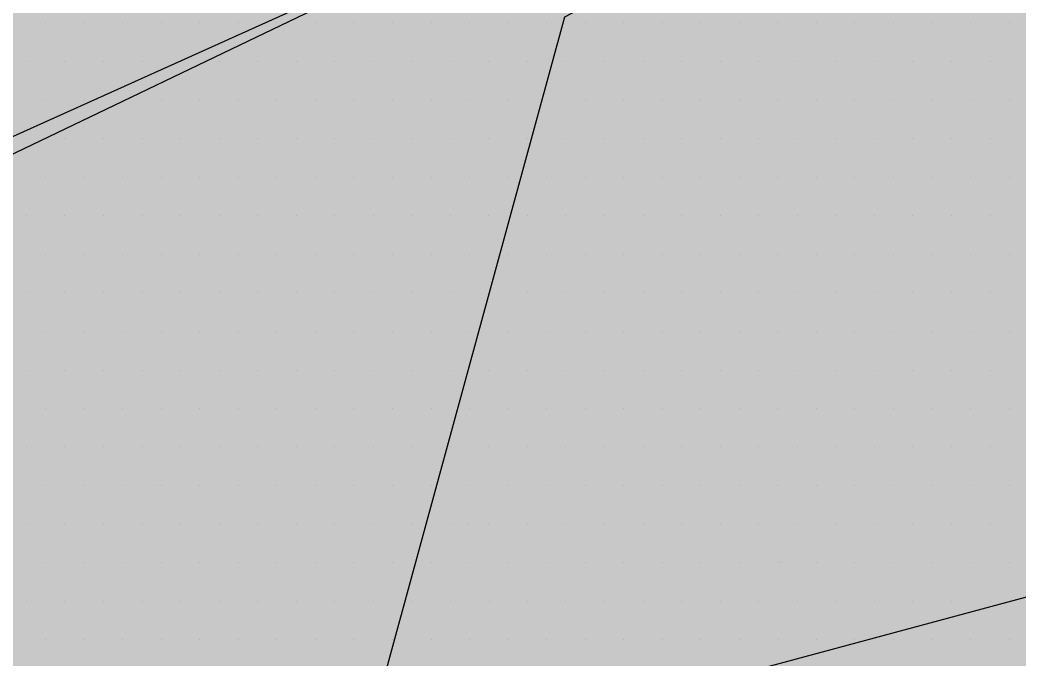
# Paper-space layout 'Layout1' of a CAD drawing. Extents: x -43 to 2298, y -18 to 768.
# Drawn here: x 734.575 to 736.001, y 380.916 to 381.829 of the extents above; entities that cross this region are included whole.
import ezdxf

# ---------------------------------------------------------------- set-up
doc = ezdxf.new("R2010")
doc.units = 0
doc.header["$LTSCALE"] = 2
doc.linetypes.add('CACHEX2', pattern=[0.75, 0.5, -0.25])
doc.layers.add('CARTOUCHE', color=7, linetype='Continuous')
doc.layers.add('LOGO', color=7, linetype='Continuous')

# ---------------------------------------------------------------- blocks, each defined once
blk = doc.blocks.new('A$C715108E3')
at = {"layer": 'LOGO', "color": 131}
for p, q in [((-11.7174, -13.3309), (-11.7174, -13.3309)), ((-11.6252, -13.3309), (-11.6252, -13.3309)), ((-11.5342, -13.3309), (-11.5342, -13.3309)), ((-11.4421, -13.3309), (-11.4421, -13.3309)), ((-11.3501, -13.3309), (-11.3501, -13.3309)), ((-11.2587, -13.3309), (-11.2587, -13.3309)), ((-11.1668, -13.3309), (-11.1668, -13.3309)), ((-11.0748, -13.3309), (-11.0748, -13.3309)), ((-10.9835, -13.3309), (-10.9835, -13.3309)), ((-10.8917, -13.3309), (-10.8917, -13.3309)), ((-10.7995, -13.3309), (-10.7995, -13.3309)), ((-10.7084, -13.3309), (-10.7084, -13.3309)), ((-10.6166, -13.3309), (-10.6166, -13.3309)), ((-10.5246, -13.3309), (-10.5246, -13.3309)), ((-10.4325, -13.3309), (-10.4325, -13.3309)), ((-10.3415, -13.3309), (-10.3415, -13.3309)), ((-10.2496, -13.3309), (-10.2496, -13.3309)), ((-10.1578, -13.3309), (-10.1578, -13.3309)), ((-10.0662, -13.3309), (-10.0662, -13.3309)), ((-9.9745, -13.3309), (-9.9745, -13.3309)), ((-9.8825, -13.3309), (-9.8825, -13.3309)), ((-9.7912, -13.3309), (-9.7912, -13.3309)), ((-9.6992, -13.3309), (-9.6992, -13.3309)), ((-9.6072, -13.3309), (-9.6072, -13.3309)), ((-9.5159, -13.3309), (-9.5159, -13.3309)), ((-9.4239, -13.3309), (-9.4239, -13.3309)), ((-11.7628, -13.4233), (-11.7628, -13.4233)), ((-11.6713, -13.4233), (-11.6713, -13.4233)), ((-11.5795, -13.4233), (-11.5795, -13.4233)), ((-11.4877, -13.4233), (-11.4877, -13.4233)), ((-11.3966, -13.4233), (-11.3966, -13.4233)), ((-11.3046, -13.4233), (-11.3046, -13.4233)), ((-11.2124, -13.4233), (-11.2124, -13.4233)), ((-11.1213, -13.4233), (-11.1213, -13.4233)), ((-11.0293, -13.4233), (-11.0293, -13.4233)), ((-10.9374, -13.4233), (-10.9374, -13.4233)), ((-10.846, -13.4233), (-10.846, -13.4233)), ((-10.7541, -13.4233), (-10.7541, -13.4233)), ((-10.6623, -13.4233), (-10.6623, -13.4233)), ((-10.5705, -13.4233), (-10.5705, -13.4233)), ((-10.479, -13.4233), (-10.479, -13.4233)), ((-10.387, -13.4233), (-10.387, -13.4233)), ((-10.2954, -13.4233), (-10.2954, -13.4233)), ((-10.2037, -13.4233), (-10.2037, -13.4233)), ((-10.1117, -13.4233), (-10.1117, -13.4233)), ((-10.0199, -13.4233), (-10.0199, -13.4233)), ((-9.9284, -13.4233), (-9.9284, -13.4233)), ((-9.8368, -13.4233), (-9.8368, -13.4233)), ((-9.7447, -13.4233), (-9.7447, -13.4233)), ((-9.6537, -13.4233), (-9.6537, -13.4233)), ((-9.5616, -13.4233), (-9.5616, -13.4233)), ((-9.4696, -13.4233), (-9.4696, -13.4233)), ((-11.7174, -13.5146), (-11.7174, -13.5146)), ((-11.6252, -13.5146), (-11.6252, -13.5146)), ((-11.5342, -13.5146), (-11.5342, -13.5146)), ((-11.4421, -13.5146), (-11.4421, -13.5146)), ((-11.3501, -13.5146), (-11.3501, -13.5146)), ((-11.2587, -13.5146), (-11.2587, -13.5146)), ((-11.1668, -13.5146), (-11.1668, -13.5146)), ((-11.0748, -13.5146), (-11.0748, -13.5146)), ((-10.9835, -13.5146), (-10.9835, -13.5146)), ((-10.8917, -13.5146), (-10.8917, -13.5146)), ((-10.7995, -13.5146), (-10.7995, -13.5146)), ((-10.7084, -13.5146), (-10.7084, -13.5146)), ((-10.6166, -13.5146), (-10.6166, -13.5146)), ((-10.5246, -13.5146), (-10.5246, -13.5146)), ((-10.4325, -13.5146), (-10.4325, -13.5146)), ((-10.3415, -13.5146), (-10.3415, -13.5146)), ((-10.2496, -13.5146), (-10.2496, -13.5146)), ((-10.1578, -13.5146), (-10.1578, -13.5146)), ((-10.0662, -13.5146), (-10.0662, -13.5146)), ((-9.9745, -13.5146), (-9.9745, -13.5146)), ((-9.8825, -13.5146), (-9.8825, -13.5146)), ((-9.7912, -13.5146), (-9.7912, -13.5146)), ((-9.6992, -13.5146), (-9.6992, -13.5146)), ((-9.6072, -13.5146), (-9.6072, -13.5146)), ((-9.5159, -13.5146), (-9.5159, -13.5146)), ((-9.4239, -13.5146), (-9.4239, -13.5146)), ((-11.7628, -13.6058), (-11.7628, -13.6058)), ((-11.6713, -13.6058), (-11.6713, -13.6058)), ((-11.5795, -13.6058), (-11.5795, -13.6058)), ((-11.4877, -13.6058), (-11.4877, -13.6058)), ((-11.3966, -13.6058), (-11.3966, -13.6058)), ((-11.3046, -13.6058), (-11.3046, -13.6058)), ((-11.2124, -13.6058), (-11.2124, -13.6058)), ((-11.1213, -13.6058), (-11.1213, -13.6058)), ((-11.0293, -13.6058), (-11.0293, -13.6058)), ((-10.9374, -13.6058), (-10.9374, -13.6058)), ((-10.846, -13.6058), (-10.846, -13.6058)), ((-10.7541, -13.6058), (-10.7541, -13.6058)), ((-10.6623, -13.6058), (-10.6623, -13.6058)), ((-10.5705, -13.6058), (-10.5705, -13.6058)), ((-10.479, -13.6058), (-10.479, -13.6058)), ((-10.387, -13.6058), (-10.387, -13.6058)), ((-10.2954, -13.6058), (-10.2954, -13.6058)), ((-10.2037, -13.6058), (-10.2037, -13.6058)), ((-10.1117, -13.6058), (-10.1117, -13.6058)), ((-10.0199, -13.6058), (-10.0199, -13.6058)), ((-9.9284, -13.6058), (-9.9284, -13.6058)), ((-9.8368, -13.6058), (-9.8368, -13.6058)), ((-9.7447, -13.6058), (-9.7447, -13.6058)), ((-9.6537, -13.6058), (-9.6537, -13.6058)), ((-9.5616, -13.6058), (-9.5616, -13.6058)), ((-9.4696, -13.6058), (-9.4696, -13.6058)), ((-11.7174, -13.6984), (-11.7174, -13.6984)), ((-11.6252, -13.6984), (-11.6252, -13.6984)), ((-11.5342, -13.6984), (-11.5342, -13.6984)), ((-11.4421, -13.6984), (-11.4421, -13.6984)), ((-11.3501, -13.6984), (-11.3501, -13.6984)), ((-11.2587, -13.6984), (-11.2587, -13.6984)), ((-11.1668, -13.6984), (-11.1668, -13.6984)), ((-11.0748, -13.6984), (-11.0748, -13.6984)), ((-10.9835, -13.6984), (-10.9835, -13.6984)), ((-10.8917, -13.6984), (-10.8917, -13.6984)), ((-10.7995, -13.6984), (-10.7995, -13.6984)), ((-10.7084, -13.6984), (-10.7084, -13.6984)), ((-10.6166, -13.6984), (-10.6166, -13.6984)), ((-10.5246, -13.6984), (-10.5246, -13.6984)), ((-10.4325, -13.6984), (-10.4325, -13.6984)), ((-10.3415, -13.6984), (-10.3415, -13.6984)), ((-10.2496, -13.6984), (-10.2496, -13.6984)), ((-10.1578, -13.6984), (-10.1578, -13.6984)), ((-10.0662, -13.6984), (-10.0662, -13.6984)), ((-9.9745, -13.6984), (-9.9745, -13.6984)), ((-9.8825, -13.6984), (-9.8825, -13.6984)), ((-9.7912, -13.6984), (-9.7912, -13.6984)), ((-9.6992, -13.6984), (-9.6992, -13.6984)), ((-9.6072, -13.6984), (-9.6072, -13.6984)), ((-9.5159, -13.6984), (-9.5159, -13.6984)), ((-9.4239, -13.6984), (-9.4239, -13.6984)), ((-11.7628, -13.7897), (-11.7628, -13.7897)), ((-11.6713, -13.7897), (-11.6713, -13.7897)), ((-11.5795, -13.7897), (-11.5795, -13.7897)), ((-11.4877, -13.7897), (-11.4877, -13.7897)), ((-11.3966, -13.7897), (-11.3966, -13.7897)), ((-11.3046, -13.7897), (-11.3046, -13.7897)), ((-11.2124, -13.7897), (-11.2124, -13.7897)), ((-11.1213, -13.7897), (-11.1213, -13.7897)), ((-11.0293, -13.7897), (-11.0293, -13.7897)), ((-10.9374, -13.7897), (-10.9374, -13.7897)), ((-10.846, -13.7897), (-10.846, -13.7897)), ((-10.7541, -13.7897), (-10.7541, -13.7897)), ((-10.6623, -13.7897), (-10.6623, -13.7897)), ((-10.5705, -13.7897), (-10.5705, -13.7897)), ((-10.479, -13.7897), (-10.479, -13.7897)), ((-10.387, -13.7897), (-10.387, -13.7897)), ((-10.2954, -13.7897), (-10.2954, -13.7897)), ((-10.2037, -13.7897), (-10.2037, -13.7897)), ((-10.1117, -13.7897), (-10.1117, -13.7897)), ((-10.0199, -13.7897), (-10.0199, -13.7897)), ((-9.9284, -13.7897), (-9.9284, -13.7897)), ((-9.8368, -13.7897), (-9.8368, -13.7897)), ((-9.7447, -13.7897), (-9.7447, -13.7897)), ((-9.6537, -13.7897), (-9.6537, -13.7897)), ((-9.5616, -13.7897), (-9.5616, -13.7897)), ((-9.4696, -13.7897), (-9.4696, -13.7897)), ((-11.7174, -13.8809), (-11.7174, -13.8809)), ((-11.6252, -13.8809), (-11.6252, -13.8809)), ((-11.5342, -13.8809), (-11.5342, -13.8809)), ((-11.4421, -13.8809), (-11.4421, -13.8809)), ((-11.3501, -13.8809), (-11.3501, -13.8809)), ((-11.2587, -13.8809), (-11.2587, -13.8809)), ((-11.1668, -13.8809), (-11.1668, -13.8809)), ((-11.0748, -13.8809), (-11.0748, -13.8809)), ((-10.9835, -13.8809), (-10.9835, -13.8809)), ((-10.8917, -13.8809), (-10.8917, -13.8809)), ((-10.7995, -13.8809), (-10.7995, -13.8809)), ((-10.7084, -13.8809), (-10.7084, -13.8809)), ((-10.6166, -13.8809), (-10.6166, -13.8809)), ((-10.5246, -13.8809), (-10.5246, -13.8809)), ((-10.4325, -13.8809), (-10.4325, -13.8809)), ((-10.3415, -13.8809), (-10.3415, -13.8809)), ((-10.2496, -13.8809), (-10.2496, -13.8809)), ((-10.1578, -13.8809), (-10.1578, -13.8809)), ((-10.0662, -13.8809), (-10.0662, -13.8809)), ((-9.9745, -13.8809), (-9.9745, -13.8809)), ((-9.8825, -13.8809), (-9.8825, -13.8809)), ((-9.7912, -13.8809), (-9.7912, -13.8809)), ((-9.6992, -13.8809), (-9.6992, -13.8809)), ((-9.6072, -13.8809), (-9.6072, -13.8809)), ((-9.5159, -13.8809), (-9.5159, -13.8809)), ((-9.4239, -13.8809), (-9.4239, -13.8809)), ((-11.7628, -13.9735), (-11.7628, -13.9735)), ((-11.6713, -13.9735), (-11.6713, -13.9735)), ((-11.5795, -13.9735), (-11.5795, -13.9735)), ((-11.4877, -13.9735), (-11.4877, -13.9735)), ((-11.3966, -13.9735), (-11.3966, -13.9735)), ((-11.3046, -13.9735), (-11.3046, -13.9735)), ((-11.2124, -13.9735), (-11.2124, -13.9735)), ((-11.1213, -13.9735), (-11.1213, -13.9735)), ((-11.0293, -13.9735), (-11.0293, -13.9735)), ((-10.9374, -13.9735), (-10.9374, -13.9735)), ((-10.846, -13.9735), (-10.846, -13.9735)), ((-10.7541, -13.9735), (-10.7541, -13.9735)), ((-10.6623, -13.9735), (-10.6623, -13.9735)), ((-10.5705, -13.9735), (-10.5705, -13.9735)), ((-10.479, -13.9735), (-10.479, -13.9735)), ((-10.387, -13.9735), (-10.387, -13.9735)), ((-10.2954, -13.9735), (-10.2954, -13.9735)), ((-10.2037, -13.9735), (-10.2037, -13.9735)), ((-10.1117, -13.9735), (-10.1117, -13.9735)), ((-10.0199, -13.9735), (-10.0199, -13.9735)), ((-9.9284, -13.9735), (-9.9284, -13.9735)), ((-9.8368, -13.9735), (-9.8368, -13.9735)), ((-9.7447, -13.9735), (-9.7447, -13.9735)), ((-9.6537, -13.9735), (-9.6537, -13.9735)), ((-9.5616, -13.9735), (-9.5616, -13.9735)), ((-9.4696, -13.9735), (-9.4696, -13.9735)), ((-11.7174, -14.065), (-11.7174, -14.065)), ((-11.6252, -14.065), (-11.6252, -14.065)), ((-11.5342, -14.065), (-11.5342, -14.065)), ((-11.4421, -14.065), (-11.4421, -14.065)), ((-11.3501, -14.065), (-11.3501, -14.065)), ((-11.2587, -14.065), (-11.2587, -14.065)), ((-11.1668, -14.065), (-11.1668, -14.065)), ((-11.0748, -14.065), (-11.0748, -14.065)), ((-10.9835, -14.065), (-10.9835, -14.065)), ((-10.8917, -14.065), (-10.8917, -14.065)), ((-10.7995, -14.065), (-10.7995, -14.065)), ((-10.7084, -14.065), (-10.7084, -14.065)), ((-10.6166, -14.065), (-10.6166, -14.065)), ((-10.5246, -14.065), (-10.5246, -14.065)), ((-10.4325, -14.065), (-10.4325, -14.065)), ((-10.3415, -14.065), (-10.3415, -14.065)), ((-10.2496, -14.065), (-10.2496, -14.065)), ((-10.1578, -14.065), (-10.1578, -14.065)), ((-10.0662, -14.065), (-10.0662, -14.065)), ((-9.9745, -14.065), (-9.9745, -14.065)), ((-9.8825, -14.065), (-9.8825, -14.065)), ((-9.7912, -14.065), (-9.7912, -14.065)), ((-9.6992, -14.065), (-9.6992, -14.065)), ((-9.6072, -14.065), (-9.6072, -14.065)), ((-9.5159, -14.065), (-9.5159, -14.065)), ((-9.4239, -14.065), (-9.4239, -14.065)), ((-11.7628, -14.1574), (-11.7628, -14.1574)), ((-11.6713, -14.1574), (-11.6713, -14.1574)), ((-11.5795, -14.1574), (-11.5795, -14.1574)), ((-11.4877, -14.1574), (-11.4877, -14.1574)), ((-11.3966, -14.1574), (-11.3966, -14.1574)), ((-11.3046, -14.1574), (-11.3046, -14.1574)), ((-11.2124, -14.1574), (-11.2124, -14.1574)), ((-11.1213, -14.1574), (-11.1213, -14.1574)), ((-11.0293, -14.1574), (-11.0293, -14.1574)), ((-10.9374, -14.1574), (-10.9374, -14.1574)), ((-10.846, -14.1574), (-10.846, -14.1574)), ((-10.7541, -14.1574), (-10.7541, -14.1574)), ((-10.6623, -14.1574), (-10.6623, -14.1574)), ((-10.5705, -14.1574), (-10.5705, -14.1574)), ((-10.479, -14.1574), (-10.479, -14.1574)), ((-10.387, -14.1574), (-10.387, -14.1574)), ((-10.2954, -14.1574), (-10.2954, -14.1574)), ((-10.2037, -14.1574), (-10.2037, -14.1574)), ((-10.1117, -14.1574), (-10.1117, -14.1574)), ((-10.0199, -14.1574), (-10.0199, -14.1574)), ((-9.9284, -14.1574), (-9.9284, -14.1574)), ((-9.8368, -14.1574), (-9.8368, -14.1574)), ((-9.7447, -14.1574), (-9.7447, -14.1574)), ((-9.6537, -14.1574), (-9.6537, -14.1574)), ((-9.5616, -14.1574), (-9.5616, -14.1574)), ((-9.4696, -14.1574), (-9.4696, -14.1574)), ((-11.7174, -14.2488), (-11.7174, -14.2488)), ((-11.6252, -14.2488), (-11.6252, -14.2488)), ((-11.5342, -14.2488), (-11.5342, -14.2488)), ((-11.4421, -14.2488), (-11.4421, -14.2488)), ((-11.3501, -14.2488), (-11.3501, -14.2488)), ((-11.2587, -14.2488), (-11.2587, -14.2488)), ((-11.1668, -14.2488), (-11.1668, -14.2488)), ((-11.0748, -14.2488), (-11.0748, -14.2488)), ((-10.9835, -14.2488), (-10.9835, -14.2488)), ((-10.8917, -14.2488), (-10.8917, -14.2488)), ((-10.7995, -14.2488), (-10.7995, -14.2488)), ((-10.7084, -14.2488), (-10.7084, -14.2488)), ((-10.6166, -14.2488), (-10.6166, -14.2488)), ((-10.5246, -14.2488), (-10.5246, -14.2488)), ((-10.4325, -14.2488), (-10.4325, -14.2488)), ((-10.3415, -14.2488), (-10.3415, -14.2488)), ((-10.2496, -14.2488), (-10.2496, -14.2488)), ((-10.1578, -14.2488), (-10.1578, -14.2488)), ((-10.0662, -14.2488), (-10.0662, -14.2488)), ((-9.9745, -14.2488), (-9.9745, -14.2488)), ((-9.8825, -14.2488), (-9.8825, -14.2488)), ((-9.7912, -14.2488), (-9.7912, -14.2488)), ((-9.6992, -14.2488), (-9.6992, -14.2488)), ((-9.6072, -14.2488), (-9.6072, -14.2488)), ((-9.5159, -14.2488), (-9.5159, -14.2488)), ((-9.4239, -14.2488), (-9.4239, -14.2488)), ((-11.7628, -14.3401), (-11.7628, -14.3401)), ((-11.6713, -14.3401), (-11.6713, -14.3401)), ((-11.5795, -14.3401), (-11.5795, -14.3401)), ((-11.4877, -14.3401), (-11.4877, -14.3401)), ((-11.3966, -14.3401), (-11.3966, -14.3401)), ((-11.3046, -14.3401), (-11.3046, -14.3401)), ((-11.2124, -14.3401), (-11.2124, -14.3401)), ((-11.1213, -14.3401), (-11.1213, -14.3401)), ((-11.0293, -14.3401), (-11.0293, -14.3401)), ((-10.9374, -14.3401), (-10.9374, -14.3401)), ((-10.846, -14.3401), (-10.846, -14.3401)), ((-10.7541, -14.3401), (-10.7541, -14.3401)), ((-10.6623, -14.3401), (-10.6623, -14.3401)), ((-10.5705, -14.3401), (-10.5705, -14.3401)), ((-10.479, -14.3401), (-10.479, -14.3401)), ((-10.387, -14.3401), (-10.387, -14.3401)), ((-10.2954, -14.3401), (-10.2954, -14.3401)), ((-10.2037, -14.3401), (-10.2037, -14.3401)), ((-10.1117, -14.3401), (-10.1117, -14.3401)), ((-10.0199, -14.3401), (-10.0199, -14.3401)), ((-9.9284, -14.3401), (-9.9284, -14.3401)), ((-9.8368, -14.3401), (-9.8368, -14.3401)), ((-9.7447, -14.3401), (-9.7447, -14.3401)), ((-9.6537, -14.3401), (-9.6537, -14.3401)), ((-9.5616, -14.3401), (-9.5616, -14.3401)), ((-9.4696, -14.3401), (-9.4696, -14.3401)), ((-11.7174, -14.4325), (-11.7174, -14.4325)), ((-11.6252, -14.4325), (-11.6252, -14.4325)), ((-11.5338, -14.4325), (-11.5338, -14.4325)), ((-11.4579, -14.4325), (-11.4579, -14.4325)), ((-11.4421, -14.4325), (-11.4421, -14.4325)), ((-11.3501, -14.4325), (-11.3501, -14.4325)), ((-11.2587, -14.4325), (-11.2587, -14.4325)), ((-11.1668, -14.4325), (-11.1668, -14.4325)), ((-11.0748, -14.4325), (-11.0748, -14.4325)), ((-10.9835, -14.4325), (-10.9835, -14.4325)), ((-10.8917, -14.4325), (-10.8917, -14.4325)), ((-10.7995, -14.4325), (-10.7995, -14.4325)), ((-10.7084, -14.4325), (-10.7084, -14.4325)), ((-10.6166, -14.4325), (-10.6166, -14.4325)), ((-10.5246, -14.4325), (-10.5246, -14.4325)), ((-10.4325, -14.4325), (-10.4325, -14.4325)), ((-10.3415, -14.4325), (-10.3415, -14.4325)), ((-10.2496, -14.4325), (-10.2496, -14.4325)), ((-10.1578, -14.4325), (-10.1578, -14.4325)), ((-10.0662, -14.4325), (-10.0662, -14.4325)), ((-9.9745, -14.4325), (-9.9745, -14.4325)), ((-9.8825, -14.4325), (-9.8825, -14.4325)), ((-9.7912, -14.4325), (-9.7912, -14.4325)), ((-9.6992, -14.4325), (-9.6992, -14.4325)), ((-9.6072, -14.4325), (-9.6072, -14.4325)), ((-9.5159, -14.4325), (-9.5159, -14.4325)), ((-9.4239, -14.4325), (-9.4239, -14.4325)), ((-11.7628, -14.5238), (-11.7628, -14.5238)), ((-11.6713, -14.5238), (-11.6713, -14.5238)), ((-11.5795, -14.5238), (-11.5795, -14.5238)), ((-11.4877, -14.5238), (-11.4877, -14.5238)), ((-11.3966, -14.5238), (-11.3966, -14.5238)), ((-11.3046, -14.5238), (-11.3046, -14.5238)), ((-11.2126, -14.5238), (-11.2126, -14.5238)), ((-11.1213, -14.5238), (-11.1213, -14.5238)), ((-11.0293, -14.5238), (-11.0293, -14.5238)), ((-10.9374, -14.5238), (-10.9374, -14.5238)), ((-10.846, -14.5238), (-10.846, -14.5238)), ((-10.754, -14.5238), (-10.754, -14.5238)), ((-10.7122, -14.5238), (-10.7122, -14.5238)), ((-10.6623, -14.5238), (-10.6623, -14.5238)), ((-10.5705, -14.5238), (-10.5705, -14.5238)), ((-10.479, -14.5238), (-10.479, -14.5238)), ((-10.387, -14.5238), (-10.387, -14.5238)), ((-10.2954, -14.5238), (-10.2954, -14.5238)), ((-10.2037, -14.5238), (-10.2037, -14.5238)), ((-10.1117, -14.5238), (-10.1117, -14.5238)), ((-10.0199, -14.5238), (-10.0199, -14.5238)), ((-9.9284, -14.5238), (-9.9284, -14.5238)), ((-9.8368, -14.5238), (-9.8368, -14.5238)), ((-9.7447, -14.5238), (-9.7447, -14.5238)), ((-9.6537, -14.5238), (-9.6537, -14.5238)), ((-9.5616, -14.5238), (-9.5616, -14.5238)), ((-9.4696, -14.5238), (-9.4696, -14.5238)), ((-11.7174, -14.6152), (-11.7174, -14.6152)), ((-11.6252, -14.6152), (-11.6252, -14.6152)), ((-11.5338, -14.6152), (-11.5338, -14.6152)), ((-11.442, -14.6152), (-11.442, -14.6152)), ((-11.3501, -14.6152), (-11.3501, -14.6152)), ((-11.2587, -14.6152), (-11.2587, -14.6152)), ((-11.1668, -14.6152), (-11.1668, -14.6152)), ((-11.0748, -14.6152), (-11.0748, -14.6152)), ((-10.9835, -14.6152), (-10.9835, -14.6152)), ((-10.8917, -14.6152), (-10.8917, -14.6152)), ((-10.7995, -14.6152), (-10.7995, -14.6152)), ((-10.7084, -14.6152), (-10.7084, -14.6152)), ((-10.6166, -14.6152), (-10.6166, -14.6152)), ((-10.5248, -14.6152), (-10.5248, -14.6152)), ((-10.4327, -14.6152), (-10.4327, -14.6152)), ((-10.3415, -14.6152), (-10.3415, -14.6152)), ((-10.2496, -14.6152), (-10.2496, -14.6152)), ((-10.1578, -14.6152), (-10.1578, -14.6152)), ((-10.0662, -14.6152), (-10.0662, -14.6152)), ((-9.9741, -14.6152), (-9.9741, -14.6152)), ((-9.9663, -14.6152), (-9.9663, -14.6152)), ((-9.8825, -14.6152), (-9.8825, -14.6152)), ((-9.7912, -14.6152), (-9.7912, -14.6152)), ((-9.6992, -14.6152), (-9.6992, -14.6152)), ((-9.6072, -14.6152), (-9.6072, -14.6152)), ((-9.5159, -14.6152), (-9.5159, -14.6152)), ((-9.4239, -14.6152), (-9.4239, -14.6152)), ((-11.7628, -14.7076), (-11.7628, -14.7076)), ((-11.6713, -14.7076), (-11.6713, -14.7076)), ((-11.5795, -14.7076), (-11.5795, -14.7076)), ((-11.4877, -14.7076), (-11.4877, -14.7076)), ((-11.3966, -14.7076), (-11.3966, -14.7076)), ((-11.3046, -14.7076), (-11.3046, -14.7076)), ((-11.2126, -14.7076), (-11.2126, -14.7076)), ((-11.1213, -14.7076), (-11.1213, -14.7076)), ((-11.0293, -14.7076), (-11.0293, -14.7076)), ((-10.9374, -14.7076), (-10.9374, -14.7076)), ((-10.846, -14.7076), (-10.846, -14.7076)), ((-10.754, -14.7076), (-10.754, -14.7076)), ((-10.6619, -14.7076), (-10.6619, -14.7076)), ((-10.5703, -14.7076), (-10.5703, -14.7076)), ((-10.479, -14.7076), (-10.479, -14.7076)), ((-10.3868, -14.7076), (-10.3868, -14.7076)), ((-10.295, -14.7076), (-10.295, -14.7076)), ((-10.2037, -14.7076), (-10.2037, -14.7076)), ((-10.1117, -14.7076), (-10.1117, -14.7076)), ((-10.0199, -14.7076), (-10.0199, -14.7076)), ((-9.9286, -14.7076), (-9.9286, -14.7076)), ((-9.8369, -14.7076), (-9.8369, -14.7076)), ((-9.7449, -14.7076), (-9.7449, -14.7076)), ((-9.6537, -14.7076), (-9.6537, -14.7076)), ((-9.5616, -14.7076), (-9.5616, -14.7076)), ((-9.4696, -14.7076), (-9.4696, -14.7076)), ((-11.7174, -14.7991), (-11.7174, -14.7991)), ((-11.6252, -14.7991), (-11.6252, -14.7991)), ((-11.5338, -14.7991), (-11.5338, -14.7991)), ((-11.442, -14.7991), (-11.442, -14.7991)), ((-11.3501, -14.7991), (-11.3501, -14.7991)), ((-11.2587, -14.7991), (-11.2587, -14.7991)), ((-11.1668, -14.7991), (-11.1668, -14.7991)), ((-11.0748, -14.7991), (-11.0748, -14.7991)), ((-10.9835, -14.7991), (-10.9835, -14.7991)), ((-10.8917, -14.7991), (-10.8917, -14.7991)), ((-10.7995, -14.7991), (-10.7995, -14.7991)), ((-10.7084, -14.7991), (-10.7084, -14.7991)), ((-10.6166, -14.7991), (-10.6166, -14.7991)), ((-10.5248, -14.7991), (-10.5248, -14.7991)), ((-10.4327, -14.7991), (-10.4327, -14.7991)), ((-10.3415, -14.7991), (-10.3415, -14.7991)), ((-10.2496, -14.7991), (-10.2496, -14.7991)), ((-10.1578, -14.7991), (-10.1578, -14.7991)), ((-10.0662, -14.7991), (-10.0662, -14.7991)), ((-9.9741, -14.7991), (-9.9741, -14.7991)), ((-9.8823, -14.7991), (-9.8823, -14.7991)), ((-9.7912, -14.7991), (-9.7912, -14.7991)), ((-9.699, -14.7991), (-9.699, -14.7991)), ((-9.6072, -14.7991), (-9.6072, -14.7991)), ((-9.5159, -14.7991), (-9.5159, -14.7991)), ((-9.4239, -14.7991), (-9.4239, -14.7991))]:
    blk.add_line(p, q, dxfattribs=at)
blk = doc.blocks.new('A$C581E6685')
at = {"layer": 'LOGO'}
for color, points in [(142, [(-45.3965, 37.4846), (-39.5666, 28.8703), (-39.344, 28.5414), (-39.8519, 24.2064), (-36.9477, 25.4853), (-26.3566, 30.2032), (-36.1863, 24.0789), (-38.2746, 22.2236), (-38.1337, 21.2132), (-33.6363, 11.1845), (-39.5393, 21.4709), (-40.6525, 23.2405), (-42.0615, 23.3525), (-53.1072, 18.3767), (-43.3972, 24.4856), (-40.4756, 26.2259), (-40.684, 26.8894)]), (140, [(-45.3965, 37.4846), (-41.9745, 25.9278), (-41.7809, 23.8865), (-42.0615, 23.3525), (-44.9268, 21.9767), (-53.1072, 18.3767), (-40.8028, 21.6905), (-39.5666, 22.0268), (-38.2746, 22.2236), (-38.1337, 21.2132), (-33.6363, 11.1845), (-36.0802, 21.4612), (-37.3405, 24.3346), (-37.4251, 24.9804), (-36.9477, 25.4853), (-26.3566, 30.2032), (-37.8747, 26.8339), (-39.7286, 26.4119), (-40.3751, 26.6371), (-40.684, 26.8894)]), (40, [(-39.8519, 24.2064), (-46.2303, 8.0935), (-42.1559, 23.0023)])]:
    blk.add_hatch(color=color, dxfattribs=at).paths.add_polyline_path(points)
at = {"layer": 'LOGO', "color": 142}
blk.add_lwpolyline([(-45.3965, 37.4846), (-39.3434, 28.5414), (-39.8519, 24.2064), (-36.9477, 25.4853), (-26.3566, 30.2032), (-36.1857, 24.0789), (-38.2739, 22.2236), (-38.1337, 21.2132), (-33.6358, 11.1845), (-39.5393, 21.4709), (-40.6518, 23.2405), (-42.0615, 23.3525), (-53.1072, 18.3767), (-43.3964, 24.4856), (-40.4756, 26.2259), (-40.6836, 26.8894)], close=True, dxfattribs=at)
at = {"layer": 'LOGO', "color": 140}
blk.add_lwpolyline([(-45.3965, 37.4846), (-41.9745, 25.9278), (-41.7804, 23.8865), (-42.0615, 23.3525), (-44.9268, 21.9767), (-53.1072, 18.3767), (-40.8028, 21.6905), (-39.5666, 22.0268), (-38.2739, 22.2236), (-38.1337, 21.2132), (-33.6358, 11.1845), (-36.0802, 21.4612), (-37.3405, 24.3346), (-37.4251, 24.9804), (-36.9477, 25.4853), (-26.3566, 30.2032), (-37.8741, 26.8339), (-39.7286, 26.4119), (-40.3748, 26.6371), (-40.6836, 26.8894)], close=True, dxfattribs=at)
at = {"layer": 'LOGO', "color": 40}
blk.add_lwpolyline([(-39.8519, 24.2064), (-46.2303, 8.0935), (-42.1559, 23.0023)], close=True, dxfattribs=at)
at = {"layer": 'LOGO', "color": 32, "linetype": 'CACHEX2', "ltscale": 1.5}
blk.add_ellipse((-38.0538, 23.8138), major_axis=(-19.0311, -3.534), ratio=0.590567, dxfattribs=at)
at = {"layer": 'LOGO', "color": 32}
blk.add_ellipse((-37.6144, 23.8499), major_axis=(-13.5768, -4.2839), ratio=0.791971, dxfattribs=at)
at = {"layer": 'CARTOUCHE'}
blk.add_blockref('A$C715108E3', (-31.6739, 36.3189), dxfattribs=at)
blk = doc.blocks.new('miniLogo')
at = {"layer": 'CARTOUCHE', "true_color": 0xffffff}
h = blk.add_hatch(color=7, dxfattribs=at)
h.dxf.hatch_style = 1
edge = h.paths.add_edge_path()
edge.add_spline(control_points=[(960.7415, 27.4251), (960.7415, 16.5339), (960.7415, 5.6427), (960.7415, 1.8027), (964.5815, 1.8027), (1010.1208, 1.8027), (1055.66, 1.8027), (1059.5, 1.8027), (1059.5, 5.6427), (1059.5, 16.5339), (1059.5, 27.4251), (1059.5, 31.2651), (1055.66, 31.2651), (1010.1208, 31.2651), (964.5815, 31.2651), (960.7415, 31.2651), (960.7415, 27.4251)], knot_values=[0, 0, 0, 1, 1, 2.570796, 2.570796, 3.570796, 3.570796, 5.141593, 5.141593, 6.141593, 6.141593, 7.712389, 7.712389, 8.712389, 8.712389, 10.283185, 10.283185, 10.283185], weights=[1, 1, 1, 0.707107, 1, 1, 1, 0.707107, 1, 1, 1, 0.707107, 1, 1, 1, 0.707107, 1], degree=2, periodic=0)
at = {"layer": 'CARTOUCHE'}
blk.add_rational_spline([(960.7415, 27.4251), (960.7415, 16.5339), (960.7415, 5.6427), (960.7415, 1.8027), (964.5815, 1.8027), (1010.1208, 1.8027), (1055.66, 1.8027), (1059.5, 1.8027), (1059.5, 5.6427), (1059.5, 16.5339), (1059.5, 27.4251), (1059.5, 31.2651), (1055.66, 31.2651), (1010.1208, 31.2651), (964.5815, 31.2651), (960.7415, 31.2651), (960.7415, 27.4251)], [1, 1, 1, 0.707106781187, 1, 1, 1, 0.707106781187, 1, 1, 1, 0.707106781187, 1, 1, 1, 0.707106781187, 1], degree=2, knots=[0, 0, 0, 1, 1, 2.570796, 2.570796, 3.570796, 3.570796, 5.141593, 5.141593, 6.141593, 6.141593, 7.712389, 7.712389, 8.712389, 8.712389, 10.283185, 10.283185, 10.283185], dxfattribs=at)
at = {"layer": 'CARTOUCHE', "xscale": 0.6, "yscale": 0.6, "zscale": 0.6}
blk.add_blockref('A$C581E6685', (998.0122, 3.1833), dxfattribs=at)

psp = doc.layouts.get("Layout1")

# ---------------------------------------------------------------- block references
at = {"layer": 'CARTOUCHE'}
psp.add_blockref('miniLogo', (-237.3663, 364.8484), dxfattribs=at)

doc.saveas('drawing.dxf')
